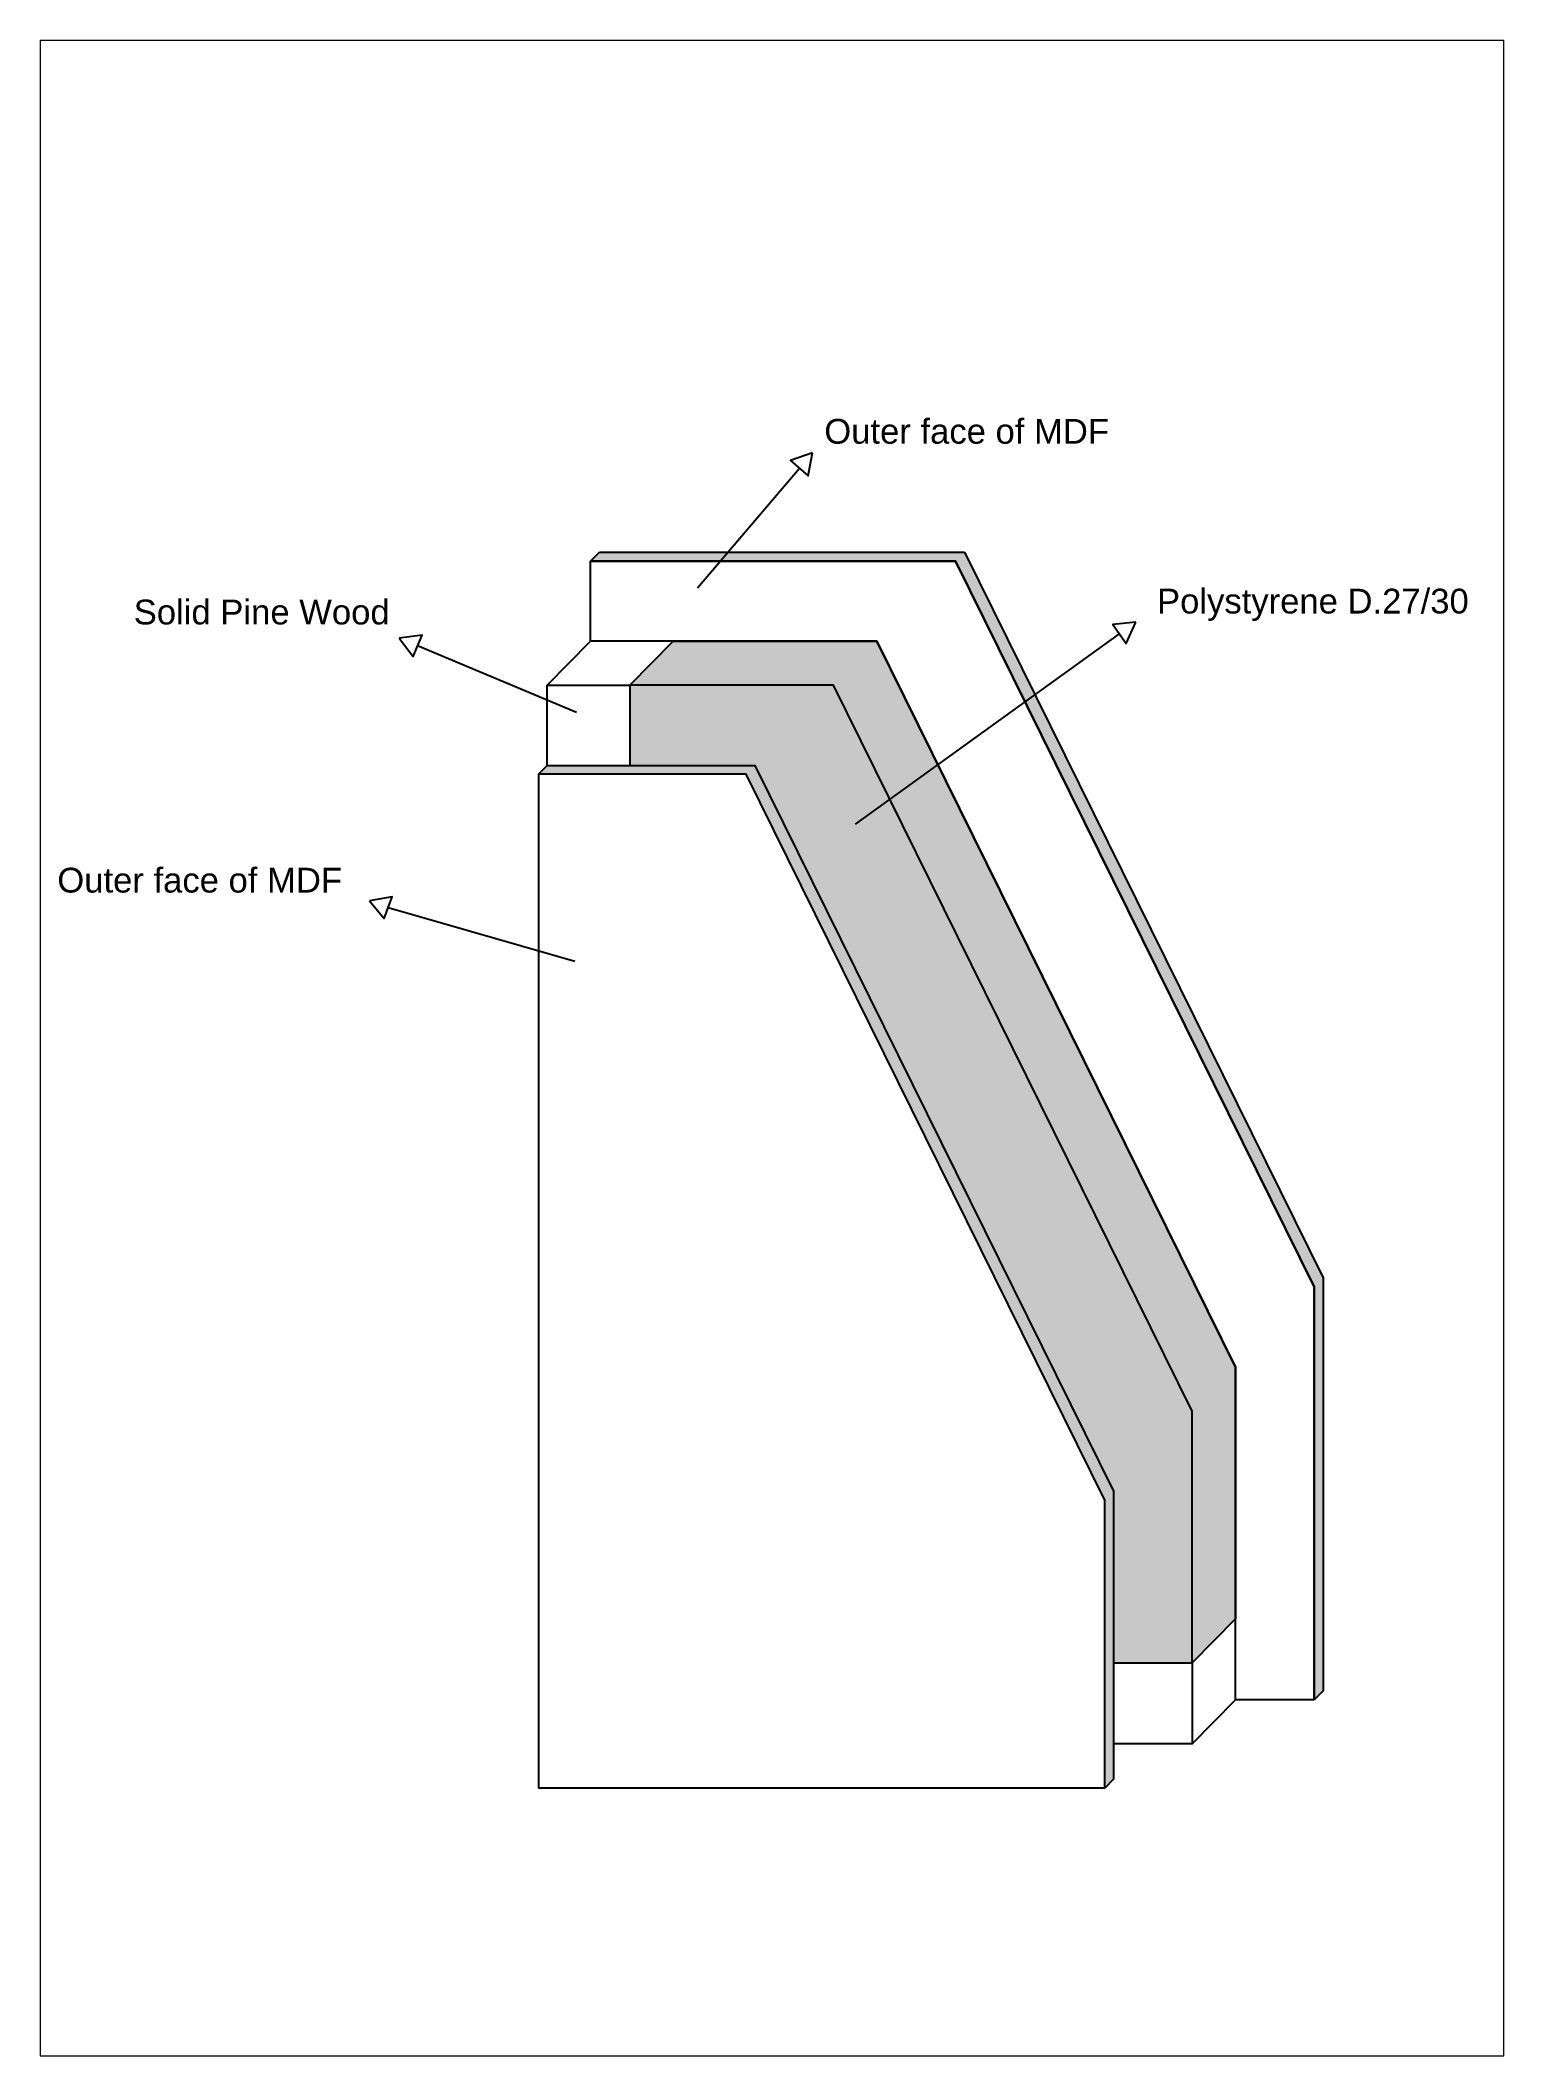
# Paper-space layout 'Presentación1 (3)' of a CAD drawing. Header units: millimetres. Extents: x 9 to 191, y 0 to 251.
# The model-space entities are those that its viewports show. They can reach past a viewport. Long polylines and large blocks are cut down to what shows.
import ezdxf

# ---------------------------------------------------------------- set-up
doc = ezdxf.new("R2010")
doc.units = ezdxf.units.MM
doc.layers.add('Capa1', color=252, linetype='Continuous')
doc.layers.add('Capa3', color=7, linetype='Continuous', plot=False)
doc.styles.get("Standard").update_dxf_attribs({"font": 'txt.shx'})
pattern_1 = [(37.5, (-182.49, 3384.66), (-0.320006, 9.788265), [0, -7.7216, 0, -8.636, 0, -8.255]), (7.5, (-182.49, 3384.66), (8.990466, 14.336502), [0, -4.1656, 0, -6.9596, 0, -2.667]), (327.5, (-188.7385, 3384.66), (15.819847, 0.028744), [0, -2.54, 0, -9.144, 0, -11.938]), (317.5, (-188.739, 3384.66), (15.27113, 4.458586), [0, -1.27, 0, -5.9944, 0, -6.858])]

msp = doc.modelspace()

# ---------------------------------------------------------------- hatches: boundary and pattern name
at = {"layer": 'Capa1'}
for points in [[(5263.1, 5484.8), (5273.7, 5495.6), (5715.5, 5495.6), (5704.9, 5484.8)], [(6139.1, 4106.7), (6139.1, 4606.4), (5704.9, 5484.8), (5715.5, 5495.6), (6149.7, 4617.3), (6149.7, 4117.5)], [(5885.5, 4000), (5885.5, 4348.4), (5451.3, 5226.8), (5200, 5226.8), (5210.6, 5237.6), (5461.9, 5237.6), (5896.1, 4359.2), (5896.1, 4010.8)]]:
    msp.add_hatch(color=256, dxfattribs=at).paths.add_polyline_path(points)
h = msp.add_hatch(dxfattribs=at)
h.set_pattern_fill('AR-SAND', color=256, scale=0.2, style=0)
h.set_pattern_definition(pattern_1)
edge = h.paths.add_edge_path()
edge.add_line((5310.6, 5334.5), (5363.1, 5387.9))
edge.add_line((5363.1, 5387.9), (5609.6, 5387.9))
edge.add_line((5609.6, 5387.9), (6043.8, 4509.5))
edge.add_line((6043.8, 4509.5), (6043.8, 4204.9))
edge.add_line((6043.8, 4204.9), (5991.4, 4151.5))
edge.add_line((5991.4, 4151.5), (5991.4, 4456.2))
edge.add_line((5991.4, 4456.2), (5557.2, 5334.5))
edge.add_line((5557.2, 5334.5), (5310.6, 5334.5))
edge.add_line((5310.6, 5334.5), (5363.1, 5387.9))
h = msp.add_hatch(dxfattribs=at)
h.set_pattern_fill('AR-SAND', color=256, scale=0.2, style=0)
h.set_pattern_definition(pattern_1)
h.paths.add_polyline_path([(5310.6, 5334.5), (5310.6, 5237.6), (5461.9, 5237.6), (5896.1, 4359.2), (5896.1, 4151.5), (5991.4, 4151.5), (5991.4, 4456.2), (5557.2, 5334.5)])

# ---------------------------------------------------------------- linework, layer by layer
for p, q in [((5392.3, 5452.5), (5515.9, 5597.3)), ((5263.1, 5484.8), (5273.7, 5495.6)), ((5273.7, 5495.6), (5715.5, 5495.6)), ((5715.5, 5495.6), (6149.7, 4617.3)), ((5704.9, 5484.8), (5263.1, 5484.8)), ((6139.1, 4606.4), (5704.9, 5484.8)), ((5583.6, 5166.3), (5903.2, 5396.7)), ((5246.1, 5301.6), (5053.7, 5382.3)), ((5210.6, 5334.5), (5263.1, 5387.9)), ((5210.6, 5237.6), (5210.6, 5334.5)), ((5210.6, 5334.5), (5310.6, 5334.5)), ((5200, 5226.8), (5200, 4000)), ((5243.8, 5000.1), (5018.1, 5065.4)), ((6149.7, 4617.3), (6149.7, 4117.5)), ((6139.1, 4106.7), (6139.1, 4606.4)), ((5991.4, 4151.5), (5991.4, 4053.3)), ((5991.4, 4053.3), (6043.8, 4106.7)), ((6149.7, 4117.5), (6139.1, 4106.7)), ((5991.4, 4053.3), (5896.1, 4053.3)), ((5885.5, 4000), (5200, 4000))]:
    msp.add_line(p, q)
for points in [[(5531.7, 5615.8), (5505.2, 5606.4), (5526.6, 5588.2)], [(6139.1, 4106.7), (6043.8, 4106.7), (6043.8, 4509.5), (5609.6, 5387.9), (5263.1, 5387.9), (5263.1, 5484.8), (5704.9, 5484.8), (6139.1, 4606.4)], [(5031.3, 5391.7), (5048.2, 5369.4), (5059.1, 5395.3)], [(5922.9, 5410.9), (5895, 5408.1), (5911.4, 5385.3)], [(5885.5, 4000), (5885.5, 4348.4), (5451.3, 5226.8), (5200, 5226.8), (5210.6, 5237.6), (5461.9, 5237.6), (5896.1, 4359.2), (5896.1, 4010.8)], [(4995.2, 5073.7), (5013.3, 5052.2), (5022.8, 5078.6)]]:
    msp.add_lwpolyline(points, close=True)
for points in [[(5310.6, 5334.5), (5363.1, 5387.9), (5609.6, 5387.9), (6043.8, 4509.5), (6043.8, 4204.9), (5991.4, 4151.5), (5991.4, 4456.2), (5557.2, 5334.5), (5310.6, 5334.5), (5363.1, 5387.9)], [(5310.6, 5334.5), (5310.6, 5237.6), (5461.9, 5237.6), (5896.1, 4359.2), (5896.1, 4151.5), (5991.4, 4151.5), (5991.4, 4456.2), (5557.2, 5334.5), (5310.6, 5334.5)]]:
    msp.add_lwpolyline(points)

# ---------------------------------------------------------------- texts
at = {"char_height": 30, "attachment_point": 1}
for s, insert, width in [('{\\fArial|b0|i0|c0|p34;Outer face of MDF}', (5545.9, 5656.9), 427.03), ('{\\fArial|b0|i0|c0|p34;Solid Pine Wood}', (4710, 5438.2), 334.631), ('{\\fArial|b0|i0|c0|p34;Polystyrene D.27/30}', (5948.7, 5451.4), 480.789), ('{\\fArial|b0|i0|c0|p34;Outer face of MDF}', (4617.5, 5113.7), 427.03)]:
    msp.add_mtext(s, dxfattribs=dict(at, insert=insert, width=width))

psp = doc.layouts.new('Presentación1 (3)')

# ---------------------------------------------------------------- viewports
at = {"layer": 'Capa3'}
psp.add_viewport(center=(99.73, 125.68), size=(181.87, 250.405), view_center_point=(5482.62, 4895.54), view_height=2438.975, dxfattribs=at)

doc.saveas('drawing.dxf')
